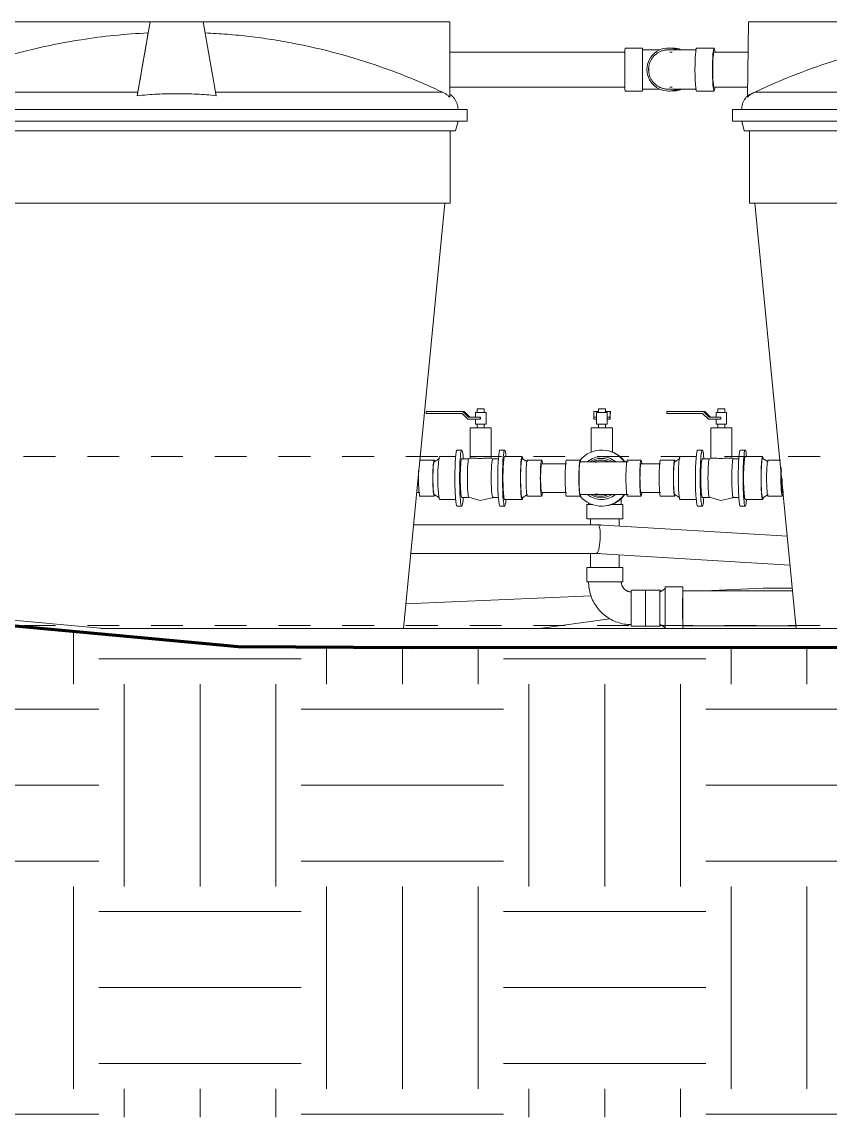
# Model space of a CAD drawing. Header units: metres. Extents: x 3 to 183, y -124 to 10.
# Drawn here: x 120.263 to 122.8, y -2.073 to 1.364 of the extents above; entities that cross this region are included whole.
import ezdxf

# ---------------------------------------------------------------- set-up
doc = ezdxf.new("R2010")
doc.units = ezdxf.units.M
doc.linetypes.add('Centre', pattern=[0.03175, 0.00635, -0.00475, 0.0159, -0.00475])
for name, color, linetype, lineweight in [('A-FLOR', 7, 'Continuous', 9), ('A-FLOR-LEVL', 7, 'Continuous', 9), ('C-TOPO', 7, 'Continuous', 9), ('P-PIPE', 7, 'Continuous', 9), ('P-SANR-FIXT', 7, 'Continuous', 9)]:
    doc.layers.add(name, color=color, linetype=linetype, lineweight=lineweight)

# ---------------------------------------------------------------- blocks, each defined once
blk = doc.blocks.new('YADRAN_LASQUEMAS_ARQ_MO_000_SITIO_rvt-3-Elevación 02')
at = {"layer": 'C-TOPO', "true_color": 0xaaaaaa}
h = blk.add_hatch(dxfattribs=at)
h.set_pattern_fill('FP_59', color=253, style=0, pattern_type=2)
h.set_pattern_definition([(0, (103.359, 0), (0.635, 0.635), [0.635, -0.635]), (0, (103.359, 0.2381), (0.635, 0.635), [0.635, -0.635]), (0, (103.359, 0.47625), (0.635, 0.635), [0.635, -0.635]), (90, (103.439, 0.5556), (-0.635, 0.635), [0.635, -0.635]), (90, (103.677, 0.5556), (-0.635, 0.635), [0.635, -0.635]), (90, (103.915, 0.5556), (-0.635, 0.635), [0.635, -0.635])])
h.paths.add_polyline_path([(90.8433, -2.0728), (115.3252, -2.0728), (115.3252, -0.7298), (112.9595, -0.6988), (112.4584, -0.6861), (109.0921, -0.6631), (109.0875, -0.663), (107.9761, -0.6623), (106.8455, -0.6616), (103.7363, -0.663), (100.4549, -0.663), (97.3765, -0.5978), (94.4036, -0.5992), (93.8607, -0.5958), (92.5096, -0.4704), (90.8433, -0.5798), (90.8433, -0.8056)])
at = {"layer": 'C-TOPO', "color": 253, "true_color": 0xaaaaaa}
for p, q in [((94.9688, -0.4367), (94.3871, -0.4623)), ((95.5084, -0.413), (95.324, -0.4211)), ((95.5135, -0.413), (95.5084, -0.413)), ((95.5107, -0.4132), (95.5084, -0.413)), ((95.6007, -0.413), (95.5084, -0.413)), ((92.5059, -0.4525), (93.4398, -0.54)), ((92.5059, -0.4525), (93.4398, -0.54)), ((92.5096, -0.4704), (93.8607, -0.5958)), ((95.0271, -0.5091), (94.8061, -0.54)), ((95.0271, -0.5091), (94.8061, -0.54)), ((93.8607, -0.5958), (94.4036, -0.5992)), ((97.3906, -0.5978), (94.4036, -0.5992))]:
    blk.add_line(p, q, dxfattribs=at)
at = {"layer": 'C-TOPO', "color": 253, "lineweight": 70, "true_color": 0xaaaaaa}
for p, q in [((92.5096, -0.4704), (93.8607, -0.5958)), ((93.8607, -0.5958), (94.4036, -0.5992)), ((94.4036, -0.5992), (97.3906, -0.5978))]:
    blk.add_line(p, q, dxfattribs=at)
blk = doc.blocks.new('YADRAN_LASQUEMAS_ARQ_MO_006_E02_rvt-3-Elevación 02')
at = {"layer": 'A-FLOR', "color": 8, "true_color": 0x808080}
blk.add_line((95.7185, -0.54), (97.3912, -0.54), dxfattribs=at)
blk = doc.blocks.new('M_Las Quemas- Abastecimiento - M_Las Quemas- Abastecimiento-2189080-Elevación 02')
at = {"layer": 'P-SANR-FIXT', "color": 8, "lineweight": 18, "true_color": 0x808080}
for p, q in [((95.4597, 1.128), (95.4628, 1.3639)), ((95.4628, 1.3639), (96.1747, 1.3639)), ((96.1747, 1.3639), (96.1339, 1.1318)), ((96.1747, 1.3639), (96.3405, 1.3639)), ((96.3812, 1.1322), (96.3405, 1.3639)), ((96.3405, 1.3639), (96.3973, 1.3639)), ((96.3973, 1.3639), (97.1692, 1.3639)), ((96.3973, 1.3639), (96.4029, 1.3294)), ((97.1692, 1.3639), (97.1661, 1.1274)), ((97.1817, 1.3639), (97.1692, 1.3639)), ((97.183, 1.2694), (97.1817, 1.3639)), ((95.4824, 1.1432), (96.1359, 1.1432)), ((96.3807, 1.1432), (97.1433, 1.1432)), ((97.1848, 1.1324), (97.1845, 1.1594)), ((95.4125, 1.0892), (95.4125, 1.0521)), ((95.4125, 1.0892), (96.2547, 1.0892)), ((96.2547, 1.0892), (97.2341, 1.0892)), ((97.2341, 1.0521), (97.2341, 1.0892)), ((95.4125, 1.0521), (96.2547, 1.0521)), ((95.4411, 1.0521), (95.4492, 1.0221)), ((96.2547, 1.0521), (97.2341, 1.0521)), ((97.1975, 1.0221), (97.2055, 1.0521)), ((95.4492, 1.0221), (96.2574, 1.0221)), ((95.4657, 1.0221), (95.4657, 0.7953)), ((96.2574, 1.0221), (97.1975, 1.0221)), ((97.1809, 0.7953), (97.1809, 1.0221)), ((95.4657, 0.7953), (96.2587, 0.7953)), ((95.4825, 0.7953), (95.6121, -0.54)), ((96.2587, 0.7953), (97.1809, 0.7953)), ((97.0345, -0.54), (97.1641, 0.7953))]:
    blk.add_line(p, q, dxfattribs=at)
at = {"layer": 'P-SANR-FIXT', "color": 8, "lineweight": 18, "true_color": 0x808080, "flags": 128}
for points in [[(95.4411, 1.0892), (95.4412, 1.0915), (95.4413, 1.0938), (95.4416, 1.0961), (95.4419, 1.0984), (95.4423, 1.1007), (95.4428, 1.1029), (95.4435, 1.1052), (95.4441, 1.1074), (95.4449, 1.1096), (95.4458, 1.1117), (95.4467, 1.1138), (95.4478, 1.1159), (95.4489, 1.1179), (95.4501, 1.1199), (95.4514, 1.1218), (95.4527, 1.1237), (95.4541, 1.1255), (95.4556, 1.1273), (95.4572, 1.129), (95.4588, 1.1306), (95.4605, 1.1322), (95.4623, 1.1337), (95.4641, 1.1351), (95.4655, 1.1361)], [(97.1816, 1.1357), (97.1835, 1.1343), (97.1853, 1.1329), (97.187, 1.1313), (97.1887, 1.1297), (97.1903, 1.1281), (97.1918, 1.1263), (97.1932, 1.1245), (97.1946, 1.1227), (97.1959, 1.1208), (97.1972, 1.1188), (97.1983, 1.1168), (97.1994, 1.1148), (97.2004, 1.1127), (97.2013, 1.1106), (97.2021, 1.1084), (97.2029, 1.1062), (97.2035, 1.104), (97.2041, 1.1018), (97.2045, 1.0995), (97.2049, 1.0972), (97.2052, 1.0949), (97.2054, 1.0926), (97.2055, 1.0903), (97.2055, 1.0892)]]:
    blk.add_lwpolyline(points, dxfattribs=at)
at = {"layer": 'P-SANR-FIXT', "color": 8, "lineweight": 18, "true_color": 0x808080}
for points, knots in [([(96.168, 1.3258), (96.1518, 1.3245), (96.1007, 1.32), (95.9575, 1.3015), (95.7866, 1.2619), (95.6103, 1.2003), (95.5246, 1.1633), (95.4824, 1.1432)], [-0.9263724, -0.9263724, -0.9263724, -0.9263724, -0.8636364, -0.7272727, -0.3636364, -0.1818182, 0, 0, 0, 0]), ([(96.4029, 1.3294), (96.4013, 1.328), (96.3981, 1.3243), (96.3897, 1.3072), (96.3832, 1.2701), (96.3802, 1.2049), (96.3803, 1.165), (96.3807, 1.1432)], [-1, -1, -1, -1, -0.9, -0.8, -0.4, -0.2, 0, 0, 0, 0]), ([(97.1433, 1.1432), (97.0806, 1.1734), (96.9732, 1.2181), (96.8176, 1.2665), (96.704, 1.2928), (96.6121, 1.3089), (96.5427, 1.3184), (96.4729, 1.3254), (96.4263, 1.3283), (96.4029, 1.3294)], [-1, -1, -1, -1, -0.727273, -0.545455, -0.363636, -0.272727, -0.181818, -0.090909, 0, 0, 0, 0]), ([(97.1848, 1.1324), (97.1836, 1.134), (97.1811, 1.1366), (97.1779, 1.1375), (97.1754, 1.1374), (97.1736, 1.1368), (97.1717, 1.1357), (97.1698, 1.134), (97.1679, 1.1312), (97.1667, 1.1288), (97.1661, 1.1274)], [-1, -1, -1, -1, -0.8, -0.6, -0.5, -0.4, -0.3, -0.2, -0.1, 0, 0, 0, 0])]:
    blk.add_open_spline(points, degree=3, knots=knots, dxfattribs=at)
for points in [[(95.4824, 1.1432), (95.478, 1.1416), (95.4698, 1.1374), (95.4629, 1.1314), (95.4597, 1.128)], [(96.2589, 1.1386), (96.238, 1.1387), (96.1963, 1.1378), (96.1547, 1.1342), (96.1339, 1.1318)], [(96.3812, 1.1322), (96.3609, 1.1345), (96.3202, 1.1378), (96.2794, 1.1387), (96.2589, 1.1386)], [(96.3807, 1.1432), (96.3806, 1.1419), (96.3807, 1.1388), (96.381, 1.1346), (96.3812, 1.1322)], [(97.1661, 1.1274), (97.164, 1.1298), (97.1596, 1.1341), (97.1519, 1.1395), (97.1463, 1.1421), (97.1433, 1.1432)]]:
    blk.add_open_spline(points, degree=3, dxfattribs=at)
blk = doc.blocks.new('M_Las Quemas- Abastecimiento - M_Las Quemas- Abastecimiento-V362-Elevación 02')
at = {"layer": 'P-SANR-FIXT', "color": 8, "lineweight": 18, "true_color": 0x808080}
for p, q in [((92.8132, 1.3639), (92.8131, 1.3639)), ((92.8131, 1.3639), (92.8131, 1.2694)), ((92.8133, 1.128), (92.8132, 1.3639)), ((92.8132, 1.3639), (93.5842, 1.3639)), ((93.5848, 1.3639), (93.5439, 1.1318)), ((93.5781, 1.3292), (93.5842, 1.3639)), ((93.5842, 1.3639), (93.5848, 1.3639)), ((93.5848, 1.3639), (93.751, 1.3639)), ((93.751, 1.3639), (94.5245, 1.3639)), ((93.7918, 1.1322), (93.751, 1.3639)), ((94.5245, 1.3639), (94.5245, 1.1274)), ((92.8358, 1.1432), (93.5459, 1.1432)), ((93.7899, 1.1432), (94.5015, 1.1432)), ((92.7577, 1.0892), (92.7577, 1.0521)), ((92.7577, 1.0892), (93.6693, 1.0892)), ((93.6693, 1.0892), (94.5793, 1.0892)), ((94.5793, 1.0521), (94.5793, 1.0892)), ((92.7577, 1.0521), (93.6693, 1.0521)), ((92.7863, 1.0521), (92.7944, 1.0221)), ((93.6693, 1.0521), (94.5793, 1.0521)), ((94.5427, 1.0221), (94.5507, 1.0521)), ((92.7944, 1.0221), (93.6692, 1.0221)), ((92.811, 1.0221), (92.811, 0.7953)), ((93.6692, 1.0221), (94.5427, 1.0221)), ((94.5261, 0.7953), (94.5261, 1.0221)), ((92.811, 0.7953), (93.6692, 0.7953)), ((92.8277, 0.7953), (92.9529, -0.4944)), ((93.6692, 0.7953), (94.5261, 0.7953)), ((94.3798, -0.54), (94.5093, 0.7953))]:
    blk.add_line(p, q, dxfattribs=at)
at = {"layer": 'P-SANR-FIXT', "color": 8, "lineweight": 18, "true_color": 0x808080, "flags": 128}
for points in [[(92.7863, 1.0892), (92.7864, 1.0915), (92.7865, 1.0938), (92.7868, 1.0961), (92.7871, 1.0984), (92.7875, 1.1007), (92.7881, 1.1029), (92.7887, 1.1052), (92.7894, 1.1074), (92.7901, 1.1096), (92.791, 1.1117), (92.792, 1.1138), (92.793, 1.1159), (92.7941, 1.1179), (92.7953, 1.1199), (92.7966, 1.1218), (92.7979, 1.1237), (92.7994, 1.1255), (92.8009, 1.1273), (92.8024, 1.129), (92.8041, 1.1306), (92.8058, 1.1322), (92.8075, 1.1337), (92.8093, 1.1351), (92.8112, 1.1364), (92.8131, 1.1377), (92.8131, 1.1377)], [(94.5244, 1.1374), (94.5263, 1.1361), (94.5282, 1.1347), (94.53, 1.1333), (94.5317, 1.1318), (94.5334, 1.1302), (94.535, 1.1285), (94.5366, 1.1268), (94.538, 1.1251), (94.5395, 1.1232), (94.5408, 1.1213), (94.542, 1.1194), (94.5432, 1.1174), (94.5443, 1.1154), (94.5453, 1.1133), (94.5463, 1.1112), (94.5471, 1.109), (94.5479, 1.1068), (94.5485, 1.1046), (94.5491, 1.1024), (94.5496, 1.1001), (94.55, 1.0979), (94.5503, 1.0956), (94.5506, 1.0933), (94.5507, 1.091), (94.5507, 1.0892)]]:
    blk.add_lwpolyline(points, dxfattribs=at)
at = {"layer": 'P-SANR-FIXT', "color": 8, "lineweight": 18, "true_color": 0x808080}
for points, knots in [([(93.5781, 1.3292), (93.5426, 1.3276), (93.4723, 1.3224), (93.3101, 1.3015), (93.1393, 1.2619), (92.9633, 1.2003), (92.8778, 1.1633), (92.8358, 1.1432)], [-1, -1, -1, -1, -0.863636, -0.727273, -0.363636, -0.181818, 0, 0, 0, 0]), ([(93.5459, 1.1432), (93.5497, 1.165), (93.5566, 1.2049), (93.5651, 1.2538), (93.5705, 1.285), (93.5738, 1.3042), (93.5758, 1.3156), (93.5772, 1.3242), (93.5778, 1.3279), (93.5781, 1.3292)], [-1, -1, -1, -1, -0.8, -0.6, -0.4, -0.3, -0.2, -0.1, 0, 0, 0, 0]), ([(94.5015, 1.1432), (94.4381, 1.1734), (94.3299, 1.2181), (94.1732, 1.2665), (94.0589, 1.2928), (93.9665, 1.3089), (93.8968, 1.3184), (93.8269, 1.3253), (93.7803, 1.3283), (93.7571, 1.3293)], [-1, -1, -1, -1, -0.7272727, -0.5454545, -0.3636364, -0.2727273, -0.1818182, -0.0909091, -0.0008041, -0.0008041, -0.0008041, -0.0008041]), ([(92.8133, 1.128), (92.8132, 1.13), (92.8132, 1.1324), (92.8132, 1.1348), (92.8132, 1.136), (92.8132, 1.1368), (92.8132, 1.1377), (92.8131, 1.1378), (92.8131, 1.1377)], [-1, -1, -1, -1, -0.85, -0.775, -0.7, -0.625, -0.55, -0.4, -0.4, -0.4, -0.4])]:
    blk.add_open_spline(points, degree=3, knots=knots, dxfattribs=at)
for points in [[(92.8358, 1.1432), (92.8314, 1.1416), (92.8233, 1.1374), (92.8164, 1.1314), (92.8133, 1.128)], [(93.5439, 1.1318), (93.5443, 1.1343), (93.5451, 1.1387), (93.5456, 1.1419), (93.5459, 1.1432)], [(93.6692, 1.1386), (93.6483, 1.1387), (93.6064, 1.1378), (93.5647, 1.1342), (93.5439, 1.1318)], [(93.7918, 1.1322), (93.7715, 1.1345), (93.7307, 1.1378), (93.6897, 1.1387), (93.6692, 1.1386)], [(94.5245, 1.1274), (94.5224, 1.1298), (94.518, 1.1341), (94.5101, 1.1395), (94.5044, 1.1421), (94.5015, 1.1432)]]:
    blk.add_open_spline(points, degree=3, dxfattribs=at)
blk = doc.blocks.new('Plastico - Codo - PL - Codo-V363-Elevación 02')
at = {"layer": 'P-PIPE'}
for p, q in [((94.9551, -0.3481), (94.9551, -0.3931)), ((95.0683, -0.3481), (94.9551, -0.3481)), ((95.0683, -0.3931), (95.0683, -0.3481)), ((94.9551, -0.3931), (95.0683, -0.3931)), ((95.1397, -0.4195), (95.0947, -0.4195)), ((95.0947, -0.5327), (95.1397, -0.5327))]:
    blk.add_line(p, q, dxfattribs=at)
at = {"layer": 'P-PIPE', "flags": 128}
for points in [[(94.9604, -0.3931), (94.9605, -0.3985), (94.9608, -0.4038), (94.9613, -0.4092), (94.9621, -0.4145), (94.9631, -0.4198), (94.9642, -0.425), (94.9656, -0.4302), (94.9672, -0.4354), (94.969, -0.4404), (94.971, -0.4454), (94.9732, -0.4503), (94.9756, -0.4552), (94.9781, -0.4599), (94.9809, -0.4645), (94.9838, -0.469), (94.987, -0.4733), (94.9903, -0.4776), (94.9937, -0.4817), (94.9973, -0.4857), (95.0011, -0.4895), (95.0051, -0.4932), (95.0091, -0.4967), (95.0133, -0.5), (95.0177, -0.5032), (95.0221, -0.5062), (95.0267, -0.509), (95.0314, -0.5116), (95.0362, -0.514), (95.0411, -0.5163), (95.0461, -0.5183), (95.0511, -0.5202), (95.0562, -0.5218), (95.0614, -0.5233), (95.0666, -0.5245), (95.0719, -0.5255), (95.0772, -0.5263), (95.0826, -0.5269), (95.0879, -0.5273), (95.0933, -0.5275), (95.0947, -0.5275)], [(95.0947, -0.4248), (95.0935, -0.4247), (95.0922, -0.4247), (95.0909, -0.4245), (95.0897, -0.4244), (95.0884, -0.4241), (95.0872, -0.4239), (95.086, -0.4235), (95.0848, -0.4232), (95.0836, -0.4227), (95.0824, -0.4223), (95.0813, -0.4218), (95.0801, -0.4212), (95.079, -0.4206), (95.0779, -0.4199), (95.0769, -0.4192), (95.0758, -0.4185), (95.0748, -0.4177), (95.0739, -0.4169), (95.0729, -0.4161), (95.072, -0.4152), (95.0712, -0.4142), (95.0703, -0.4133), (95.0696, -0.4123), (95.0688, -0.4113), (95.0681, -0.4102), (95.0674, -0.4091), (95.0668, -0.408), (95.0662, -0.4069), (95.0657, -0.4058), (95.0652, -0.4046), (95.0648, -0.4034), (95.0644, -0.4022), (95.0641, -0.401), (95.0638, -0.3997), (95.0635, -0.3985), (95.0633, -0.3972), (95.0632, -0.396), (95.0631, -0.3947), (95.0631, -0.3934), (95.0631, -0.3931)]]:
    blk.add_lwpolyline(points, dxfattribs=at)
at = {"layer": 'P-PIPE'}
for centre in [(95.0947, -0.4761), (95.1397, -0.4761)]:
    blk.add_ellipse(centre, major_axis=(0, 0.0566), ratio=0.010994, start_param=0, end_param=3.141593, dxfattribs=at)
blk = doc.blocks.new('Plastico - Reducción - PL - Reducción-2189985-Elevación 02')
at = {"layer": 'P-PIPE'}
for p, q in [((95.2564, -0.4087), (95.2014, -0.4087)), ((95.1847, -0.4195), (95.1397, -0.4195)), ((95.2014, -0.4144), (95.1847, -0.4248)), ((95.1397, -0.5327), (95.1847, -0.5327)), ((95.1847, -0.5275), (95.2014, -0.5379))]:
    blk.add_line(p, q, dxfattribs=at)
for centre, major_axis, start_param, end_param in [((95.2014, -0.4761), (0, 0.0674), 0, 1.570796), ((95.2564, -0.4761), (0, 0.0674), 0, 1.570796), ((95.2564, -0.4761), (0, 0.0674), 5.677205, 6.181565), ((95.1397, -0.4761), (0, 0.0566), 0, 3.141593), ((95.1847, -0.4761), (0, 0.0566), 0, 3.141593), ((95.1847, -0.4761), (0, 0.0513), 0, 1.570796), ((95.1847, -0.4761), (0, 0.0566), 5.874673, 6.283185), ((95.1847, -0.4761), (0, 0.0514), 1.570796, 3.141593), ((95.2014, -0.4761), (0, 0.0674), 1.570796, 2.832174), ((95.2564, -0.4761), (0, 0.0674), 1.570796, 2.832174), ((95.1847, -0.4761), (0, 0.0566), 3.141593, 3.551458), ((95.2564, -0.4761), (0, 0.0674), 3.451011, 3.747563)]:
    blk.add_ellipse(centre, major_axis=major_axis, ratio=0.010994, start_param=start_param, end_param=end_param, dxfattribs=at)
blk = doc.blocks.new('Plastico - Codo - PL - Codo-V364-Elevación 02')
at = {"layer": 'P-PIPE'}
for p, q in [((94.9551, -0.1506), (94.9551, -0.1956)), ((94.9735, -0.1506), (94.9551, -0.1506)), ((95.0683, -0.1506), (95.0305, -0.1506)), ((95.0683, -0.1956), (95.0683, -0.1506)), ((94.9551, -0.1956), (95.0111, -0.1956)), ((95.0111, -0.1956), (95.0683, -0.1956))]:
    blk.add_line(p, q, dxfattribs=at)
at = {"layer": 'P-PIPE', "flags": 128}
for points in [[(95.0631, -0.1313), (95.0631, -0.1331), (95.0631, -0.1364), (95.0631, -0.1397), (95.0631, -0.143), (95.0631, -0.1463), (95.0631, -0.1497), (95.0631, -0.1506)], [(94.9604, -0.1456), (94.9604, -0.1489), (94.9604, -0.1506)]]:
    blk.add_lwpolyline(points, dxfattribs=at)
blk = doc.blocks.new('Plastico - Tee - PL - Tee-2189981-Elevación 02')
at = {"layer": 'P-PIPE'}
for p, q in [((94.9343, -0.011), (94.8911, -0.011)), ((95.0821, -0.0162), (94.9343, -0.0162)), ((94.9977, -0.011), (94.9973, -0.011)), ((95.1252, -0.011), (95.0821, -0.011)), ((94.8911, -0.1242), (94.9343, -0.1242)), ((94.9343, -0.1189), (95.0821, -0.1189)), ((94.9973, -0.1242), (94.9977, -0.1242)), ((95.0821, -0.1242), (95.1252, -0.1242))]:
    blk.add_line(p, q, dxfattribs=at)
at = {"layer": 'P-PIPE', "flags": 128}
for points in [[(94.9825, -0.0184), (94.9845, -0.0178), (94.9865, -0.0174), (94.9885, -0.017), (94.9906, -0.0167), (94.9926, -0.0164), (94.9946, -0.0163), (94.9967, -0.0162)], [(95.0846, -0.0162), (95.0809, -0.0162), (95.0771, -0.0162), (95.0734, -0.0162), (95.0697, -0.0162), (95.0661, -0.0162), (95.0624, -0.0162), (95.0589, -0.0162), (95.0554, -0.0162), (95.0519, -0.0162), (95.0485, -0.0162), (95.0452, -0.0162), (95.0419, -0.0162), (95.0388, -0.0162), (95.0357, -0.0162), (95.0327, -0.0162), (95.0298, -0.0162), (95.027, -0.0162), (95.0243, -0.0162), (95.0217, -0.0162), (95.0192, -0.0162), (95.0168, -0.0162), (95.0146, -0.0162), (95.0125, -0.0162), (95.0105, -0.0162), (95.0086, -0.0162), (95.0069, -0.0162), (95.0053, -0.0162), (95.0038, -0.0162), (95.0025, -0.0162), (95.0013, -0.0162), (95.0003, -0.0162), (94.9994, -0.0162), (94.9987, -0.0162), (94.9981, -0.0162), (94.9977, -0.0162), (94.9974, -0.0162), (94.9973, -0.0162)], [(94.9952, -0.1189), (94.9932, -0.1188), (94.9911, -0.1186), (94.9891, -0.1183), (94.9871, -0.1179), (94.985, -0.1174), (94.9831, -0.1169)], [(94.9973, -0.1189), (94.9976, -0.1189), (94.9979, -0.1189), (94.9985, -0.1189), (94.9991, -0.1189), (95, -0.1189), (95.0009, -0.1189), (95.0021, -0.1189), (95.0033, -0.1189), (95.0047, -0.1189), (95.0063, -0.1189), (95.0079, -0.1189), (95.0097, -0.1189), (95.0117, -0.1189), (95.0138, -0.1189), (95.016, -0.1189), (95.0183, -0.1189), (95.0207, -0.1189), (95.0233, -0.1189), (95.0259, -0.1189), (95.0287, -0.1189), (95.0315, -0.1189), (95.0345, -0.1189), (95.0376, -0.1189), (95.0407, -0.1189), (95.0439, -0.1189), (95.0472, -0.1189), (95.0506, -0.1189), (95.054, -0.1189), (95.0575, -0.1189), (95.0611, -0.1189), (95.0647, -0.1189), (95.0683, -0.1189), (95.072, -0.1189), (95.0757, -0.1189), (95.0794, -0.1189), (95.0832, -0.1189), (95.0846, -0.1189)]]:
    blk.add_lwpolyline(points, dxfattribs=at)
at = {"layer": 'P-PIPE'}
for centre, major_axis, ratio, start_param, end_param in [((94.8911, -0.0676), (0, 0.0566), 0.075377, 0, 1.570796), ((94.9343, -0.0676), (0, 0.0566), 0.075377, 5.867604, 7.853982), ((94.9343, -0.0676), (0, 0.0514), 0.075377, 0, 1.286472), ((94.9973, -0.0676), (0, 0.0566), 0.99994, 5.867604, 6.698767), ((94.9977, -0.0676), (0, 0.0566), 0.99994, 5.867604, 6.283185), ((95.0821, -0.0676), (0, 0.0566), 0.075377, 0, 1.570796), ((95.1252, -0.0676), (0, 0.0566), 0.075377, 5.640782, 7.853982), ((94.8911, -0.0676), (0, 0.0566), 0.075377, 1.570796, 3.141593), ((94.9343, -0.0676), (0, 0.0566), 0.075377, 1.570796, 3.557174), ((94.9343, -0.0676), (0, 0.0513), 0.075377, 1.308997, 1.570796), ((94.9343, -0.0676), (0, 0.0514), 0.075377, 1.570796, 3.141593), ((95.0821, -0.0676), (0, 0.0566), 0.075377, 1.570796, 3.141593), ((95.1252, -0.0676), (0, 0.0566), 0.075377, 1.570796, 3.78211), ((94.9973, -0.0676), (0, 0.0566), 0.99994, 2.726011, 3.557174), ((94.9977, -0.0676), (0, 0.0566), 0.99994, 3.141593, 3.557174)]:
    blk.add_ellipse(centre, major_axis=major_axis, ratio=ratio, start_param=start_param, end_param=end_param, dxfattribs=at)
blk = doc.blocks.new('M_Ball Valve - 50-150 mm - 110 mm-V365-Elevación 02')
at = {"layer": 'P-PIPE'}
for p, q in [((94.977, 0.1232), (94.9772, 0.1413)), ((94.9915, 0.1413), (94.9772, 0.1413)), ((94.9856, 0.1381), (94.9856, 0.1018)), ((95.002, 0.1381), (94.9856, 0.1381)), ((94.9911, 0.1502), (94.9911, 0.1381)), ((94.9916, 0.1502), (94.9911, 0.1502)), ((95.002, 0.1502), (94.9911, 0.1502)), ((95.0131, 0.1502), (95.002, 0.1502)), ((95.0186, 0.1381), (95.002, 0.1381)), ((95.0282, 0.1413), (95.0127, 0.1413)), ((95.0131, 0.1502), (95.0128, 0.1502)), ((95.0131, 0.1381), (95.0131, 0.1502)), ((95.0186, 0.1232), (95.0186, 0.1381)), ((95.0282, 0.1413), (95.028, 0.1232)), ((95.0295, 0.1413), (95.0282, 0.1413)), ((95.0295, 0.135), (95.0295, 0.1413)), ((94.9766, 0.1232), (94.9766, 0.1168)), ((94.9856, 0.1232), (94.9766, 0.1232)), ((94.9766, 0.1168), (94.9856, 0.1168)), ((94.9856, 0.1232), (94.9856, 0.1168)), ((95.0186, 0.1168), (95.0186, 0.1232)), ((95.0276, 0.1232), (95.0186, 0.1232)), ((95.0186, 0.1018), (95.0186, 0.1168)), ((95.0186, 0.1168), (95.0276, 0.1168)), ((95.0276, 0.1168), (95.0276, 0.1232)), ((95.028, 0.1232), (95.0276, 0.1232)), ((95.0281, 0.1168), (95.0276, 0.1168)), ((95.0281, 0.1168), (95.0283, 0.135)), ((95.0283, 0.135), (95.0295, 0.135)), ((94.9691, 0.0897), (94.9691, 0.0135)), ((95.0018, 0.0897), (94.9691, 0.0897)), ((94.9856, 0.1018), (95.002, 0.1018)), ((94.9911, 0.1018), (94.9911, 0.0897)), ((95.0351, 0.0897), (95.0018, 0.0897)), ((95.002, 0.1018), (95.0186, 0.1018)), ((95.0131, 0.0897), (95.0131, 0.1018)), ((95.0351, 0.0129), (95.0351, 0.0897)), ((95.0015, 0.0204), (95.0013, 0.0204)), ((95.0013, -0.1556), (95.0015, -0.1556)), ((95.0028, -0.1556), (95.003, -0.1556))]:
    blk.add_line(p, q, dxfattribs=at)
for centre, start_param, end_param in [((95.0013, -0.0676), 5.3406, 7.15891), ((95.0015, -0.0676), 5.340613, 6.021386), ((95.003, -0.0676), 5.340725, 5.91098), ((95.0028, -0.0676), 5.340713, 5.908951), ((95.0013, -0.0676), 2.265868, 4.084178), ((95.0028, -0.0676), 3.141593, 4.084065), ((95.0015, -0.0676), 3.403392, 4.084165), ((95.003, -0.0676), 3.403392, 4.084053)]:
    blk.add_ellipse(centre, major_axis=(0, 0.088), ratio=0.99994, start_param=start_param, end_param=end_param, dxfattribs=at)
blk = doc.blocks.new('Plastico - Reducción - PL - Reducción-2190060-Elevación 02')
at = {"layer": 'P-PIPE'}
for p, q in [((95.0005, -0.011), (95, -0.011)), ((95.0013, -0.0002), (95.0007, -0.0002)), ((95, -0.1242), (95.0005, -0.1242)), ((95.0007, -0.135), (95.0013, -0.135))]:
    blk.add_line(p, q, dxfattribs=at)
for centre, major_axis, start_param, end_param in [((95.0007, -0.0676), (0, 0.0674), 0, 0.695183), ((95.0007, -0.0676), (0, 0.0618), 5.70284, 6.86353), ((95, -0.0676), (0, 0.0566), 5.867604, 6.308002), ((95.0005, -0.0676), (0, 0.0566), 5.867604, 6.283185), ((95.0007, -0.0676), (0, 0.0674), 5.588002, 6.283185), ((95.0013, -0.0676), (0, 0.0674), 5.588002, 6.283185), ((95.0007, -0.0676), (0, 0.0674), 2.446409, 3.141593), ((95.0007, -0.0676), (0, 0.0617), 2.561247, 3.721938), ((95, -0.0676), (0, 0.0566), 3.116775, 3.557174), ((95.0005, -0.0676), (0, 0.0566), 3.141593, 3.557174), ((95.0007, -0.0676), (0, 0.0674), 3.141593, 3.836776), ((95.0013, -0.0676), (0, 0.0674), 3.141593, 3.836776)]:
    blk.add_ellipse(centre, major_axis=major_axis, ratio=0.99994, start_param=start_param, end_param=end_param, dxfattribs=at)
blk = doc.blocks.new('M_Ball Valve - 50-150 mm - 110 mm-V366-Elevación 02')
at = {"layer": 'P-PIPE'}
for p, q in [((95.3211, 0.1413), (95.2058, 0.1413)), ((95.2058, 0.1413), (95.2058, 0.135)), ((95.3392, 0.1232), (95.3211, 0.1413)), ((95.325, 0.1413), (95.3211, 0.1413)), ((95.325, 0.1413), (95.3431, 0.1232)), ((95.3607, 0.1381), (95.3607, 0.1232)), ((95.3937, 0.1381), (95.3607, 0.1381)), ((95.3662, 0.1502), (95.3662, 0.1381)), ((95.3882, 0.1502), (95.3662, 0.1502)), ((95.3882, 0.1381), (95.3882, 0.1502)), ((95.3937, 0.1018), (95.3937, 0.1381)), ((95.2058, 0.135), (95.3185, 0.135)), ((95.3185, 0.135), (95.3366, 0.1168)), ((95.3366, 0.1168), (95.3753, 0.1168)), ((95.3753, 0.1232), (95.3392, 0.1232)), ((95.3607, 0.1168), (95.3607, 0.1018)), ((95.3753, 0.1232), (95.3753, 0.1168)), ((95.376, 0.1232), (95.3753, 0.1232)), ((95.3753, 0.1168), (95.376, 0.1168)), ((95.376, 0.1232), (95.376, 0.1168)), ((95.3442, 0.0897), (95.3442, -0.0048)), ((95.4101, 0.0897), (95.3442, 0.0897)), ((95.3607, 0.1018), (95.3937, 0.1018)), ((95.3662, 0.1018), (95.3662, 0.0897)), ((95.3882, 0.0897), (95.3882, 0.1018)), ((95.4102, 0.0897), (95.4101, 0.0897)), ((95.4102, -0.0048), (95.4102, 0.0897)), ((95.3174, 0.0204), (95.3024, 0.0204)), ((95.452, 0.0204), (95.437, 0.0204)), ((95.3398, -0.0071), (95.3174, -0.0071)), ((95.3442, -0.0048), (95.3396, -0.0071)), ((95.4102, -0.0048), (95.4148, -0.0071)), ((95.4323, -0.0071), (95.4146, -0.0071)), ((95.3174, -0.1281), (95.3398, -0.1281)), ((95.4146, -0.1281), (95.4323, -0.1281)), ((95.3024, -0.1556), (95.3174, -0.1556)), ((95.437, -0.1556), (95.452, -0.1556))]:
    blk.add_line(p, q, dxfattribs=at)
at = {"layer": 'P-PIPE', "flags": 128}
blk.add_lwpolyline([(95.3396, -0.128), (95.3757, -0.1377), (95.4127, -0.1291), (95.4148, -0.128)], dxfattribs=at)
at = {"layer": 'P-PIPE'}
for centre, major_axis, start_param, end_param in [((95.3024, -0.0676), (0, 0.088), 0, 1.570796), ((95.3174, -0.0676), (0, 0.088), 5.46811, 7.853982), ((95.437, -0.0676), (0, 0.088), 0, 1.570796), ((95.452, -0.0676), (0, 0.088), 5.594657, 7.853982), ((95.3174, -0.0676), (0, 0.0605), 0, 1.570796), ((95.3398, -0.0676), (0, 0.0605), 0, 1.570796), ((95.4146, -0.0676), (0, 0.0605), 6.058786, 7.853982), ((95.3024, -0.0676), (0, 0.088), 1.570796, 3.141593), ((95.3174, -0.0676), (0, 0.088), 1.570796, 3.956668), ((95.3174, -0.0676), (0, 0.0605), 1.570796, 3.141593), ((95.3398, -0.0676), (0, 0.0605), 1.570796, 3.141593), ((95.4146, -0.0676), (0, 0.0605), 1.570796, 3.365992), ((95.437, -0.0676), (0, 0.088), 1.570796, 3.141593), ((95.452, -0.0676), (0, 0.088), 1.570796, 3.830121)]:
    blk.add_ellipse(centre, major_axis=major_axis, ratio=0.075377, start_param=start_param, end_param=end_param, dxfattribs=at)
blk.add_open_spline([(95.4101, -0.0048), (95.4098, -0.0048), (95.4079, -0.0049), (95.4013, -0.0052), (95.3918, -0.0055), (95.3805, -0.0057), (95.3689, -0.0057), (95.3582, -0.0055), (95.3499, -0.0052), (95.3452, -0.0049), (95.3442, -0.0048), (95.3442, -0.0048)], degree=3, knots=[-1, -1, -1, -1, -0.8888889, -0.7777778, -0.6666667, -0.5555556, -0.4444444, -0.3333333, -0.2222222, -0.1111111, -0.0240328, -0.0240328, -0.0240328, -0.0240328], dxfattribs=at)
blk.add_open_spline([(95.3442, -0.0048), (95.3442, -0.0048), (95.3443, -0.0048), (95.3443, -0.0048)], degree=3, dxfattribs=at)
blk = doc.blocks.new('Plastico - Reducción - PL - Reducción-V367-Elevación 02')
at = {"layer": 'P-PIPE'}
for p, q in [((95.2309, -0.011), (95.1861, -0.011)), ((95.2474, -0.0059), (95.2308, -0.0163)), ((95.2983, -0.0002), (95.2476, -0.0002)), ((95.1861, -0.1242), (95.2309, -0.1242)), ((95.2308, -0.1189), (95.2474, -0.1293)), ((95.2476, -0.135), (95.2983, -0.135))]:
    blk.add_line(p, q, dxfattribs=at)
for centre, major_axis, start_param, end_param in [((95.1861, -0.0676), (0, 0.0566), 0, 1.570796), ((95.2309, -0.0676), (0, 0.0566), 5.906306, 7.853982), ((95.2309, -0.0676), (0, 0.0514), 0, 1.570796), ((95.2476, -0.0676), (0, 0.0674), 0, 3.141593), ((95.1861, -0.0676), (0, 0.0566), 1.570796, 3.141593), ((95.2309, -0.0676), (0, 0.0566), 1.570796, 3.51281), ((95.2309, -0.0676), (0, 0.0513), 1.570796, 3.141593)]:
    blk.add_ellipse(centre, major_axis=major_axis, ratio=0.075377, start_param=start_param, end_param=end_param, dxfattribs=at)
blk = doc.blocks.new('Plastico - Reducción - PL - Reducción-V368-Elevación 02')
at = {"layer": 'P-PIPE'}
for p, q in [((95.5068, -0.0002), (95.452, -0.0002)), ((95.5237, -0.0163), (95.5071, -0.0059)), ((95.5624, -0.011), (95.5235, -0.011)), ((95.452, -0.135), (95.5068, -0.135)), ((95.5071, -0.1293), (95.5237, -0.1189)), ((95.5235, -0.1242), (95.5684, -0.1242))]:
    blk.add_line(p, q, dxfattribs=at)
for centre, major_axis, start_param, end_param in [((95.452, -0.0676), (0, 0.0674), 0, 3.141593), ((95.5068, -0.0676), (0, 0.0674), 0, 3.141593), ((95.5068, -0.0676), (0, 0.0618), 0.523599, 1.570796), ((95.5068, -0.0676), (0, 0.0618), 0, 0.503282), ((95.5068, -0.0676), (0, 0.0674), 5.83826, 6.283185), ((95.5235, -0.0676), (0, 0.0566), 0, 1.570796), ((95.5684, -0.0676), (0, 0.0566), 0.936928, 1.570796), ((95.5068, -0.0676), (0, 0.0617), 1.570796, 3.141593), ((95.5235, -0.0676), (0, 0.0566), 1.570796, 3.141593), ((95.5684, -0.0676), (0, 0.0566), 1.570796, 3.816898), ((95.5068, -0.0676), (0, 0.0674), 3.141593, 3.586518)]:
    blk.add_ellipse(centre, major_axis=major_axis, ratio=0.075377, start_param=start_param, end_param=end_param, dxfattribs=at)
blk = doc.blocks.new('M_Ball Valve - 50-150 mm - 110 mm-V369-Elevación 02')
at = {"layer": 'P-PIPE'}
for p, q in [((94.566, 0.1413), (94.4507, 0.1413)), ((94.4507, 0.1413), (94.4507, 0.135)), ((94.5841, 0.1232), (94.566, 0.1413)), ((94.5699, 0.1413), (94.566, 0.1413)), ((94.5699, 0.1413), (94.588, 0.1232)), ((94.6056, 0.1381), (94.6056, 0.1232)), ((94.6386, 0.1381), (94.6056, 0.1381)), ((94.6111, 0.1502), (94.6111, 0.1381)), ((94.6331, 0.1502), (94.6111, 0.1502)), ((94.6331, 0.1381), (94.6331, 0.1502)), ((94.6386, 0.1018), (94.6386, 0.1381)), ((94.4507, 0.135), (94.5634, 0.135)), ((94.5634, 0.135), (94.5815, 0.1168)), ((94.5815, 0.1168), (94.6202, 0.1168)), ((94.6202, 0.1232), (94.5841, 0.1232)), ((94.6056, 0.1168), (94.6056, 0.1018)), ((94.6202, 0.1232), (94.6202, 0.1168)), ((94.6209, 0.1232), (94.6202, 0.1232)), ((94.6202, 0.1168), (94.6209, 0.1168)), ((94.6209, 0.1232), (94.6206, 0.1232)), ((94.6206, 0.1168), (94.6209, 0.1168)), ((94.6209, 0.1232), (94.6209, 0.1168)), ((94.5891, 0.0897), (94.5891, -0.0048)), ((94.655, 0.0897), (94.5891, 0.0897)), ((94.6056, 0.1018), (94.6386, 0.1018)), ((94.6111, 0.1018), (94.6111, 0.0897)), ((94.6331, 0.0897), (94.6331, 0.1018)), ((94.6551, 0.0897), (94.655, 0.0897)), ((94.6551, -0.0048), (94.6551, 0.0897)), ((94.5623, 0.0204), (94.5474, 0.0204)), ((94.6969, 0.0204), (94.682, 0.0204)), ((94.5847, -0.0071), (94.5623, -0.0071)), ((94.5892, -0.0048), (94.5846, -0.0071)), ((94.6551, -0.0048), (94.6597, -0.0071)), ((94.6772, -0.0071), (94.6595, -0.0071)), ((94.5623, -0.1281), (94.5847, -0.1281)), ((94.6595, -0.1281), (94.6772, -0.1281)), ((94.5474, -0.1556), (94.5623, -0.1556)), ((94.682, -0.1556), (94.6969, -0.1556))]:
    blk.add_line(p, q, dxfattribs=at)
at = {"layer": 'P-PIPE', "flags": 128}
blk.add_lwpolyline([(94.5846, -0.128), (94.6206, -0.1377), (94.6576, -0.1291), (94.6597, -0.128)], dxfattribs=at)
at = {"layer": 'P-PIPE'}
for centre, major_axis, start_param, end_param in [((94.5474, -0.0676), (0, 0.088), 0, 1.570796), ((94.5623, -0.0676), (0, 0.088), 5.46811, 7.853982), ((94.682, -0.0676), (0, 0.088), 0, 1.570796), ((94.6969, -0.0676), (0, 0.088), 5.594657, 7.853982), ((94.5623, -0.0676), (0, 0.0605), 0, 1.570796), ((94.5847, -0.0676), (0, 0.0605), 0, 1.570796), ((94.6595, -0.0676), (0, 0.0605), 6.058786, 7.853982), ((94.5474, -0.0676), (0, 0.088), 1.570796, 3.141593), ((94.5623, -0.0676), (0, 0.088), 1.570796, 3.956668), ((94.5623, -0.0676), (0, 0.0605), 1.570796, 3.141593), ((94.5847, -0.0676), (0, 0.0605), 1.570796, 3.141593), ((94.6595, -0.0676), (0, 0.0605), 1.570796, 3.365992), ((94.682, -0.0676), (0, 0.088), 1.570796, 3.141593), ((94.6969, -0.0676), (0, 0.088), 1.570796, 3.830121)]:
    blk.add_ellipse(centre, major_axis=major_axis, ratio=0.075377, start_param=start_param, end_param=end_param, dxfattribs=at)
blk.add_open_spline([(94.655, -0.0048), (94.6548, -0.0048), (94.6528, -0.0049), (94.6462, -0.0052), (94.6367, -0.0055), (94.6255, -0.0057), (94.6138, -0.0057), (94.6031, -0.0055), (94.5948, -0.0052), (94.5901, -0.0049), (94.5891, -0.0048), (94.5891, -0.0048)], degree=3, knots=[-1, -1, -1, -1, -0.8888889, -0.7777778, -0.6666667, -0.5555556, -0.4444444, -0.3333333, -0.2222222, -0.1111111, -0.0240328, -0.0240328, -0.0240328, -0.0240328], dxfattribs=at)
blk.add_open_spline([(94.5891, -0.0048), (94.5892, -0.0048), (94.5892, -0.0048), (94.5892, -0.0048)], degree=3, dxfattribs=at)
blk = doc.blocks.new('Plastico - Reducción - PL - Reducción-V370-Elevación 02')
at = {"layer": 'P-PIPE'}
for p, q in [((94.4759, -0.011), (94.431, -0.011)), ((94.4923, -0.0059), (94.4757, -0.0163)), ((94.5432, -0.0002), (94.4925, -0.0002)), ((94.431, -0.1242), (94.4759, -0.1242)), ((94.4757, -0.1189), (94.4923, -0.1293)), ((94.4925, -0.135), (94.5432, -0.135))]:
    blk.add_line(p, q, dxfattribs=at)
for centre, major_axis, start_param, end_param in [((94.431, -0.0676), (0, 0.0566), 0, 0.294932), ((94.4759, -0.0676), (0, 0.0566), 5.906306, 7.853982), ((94.4759, -0.0676), (0, 0.0514), 0, 1.570796), ((94.4925, -0.0676), (0, 0.0674), 0, 3.141593), ((94.431, -0.0676), (0, 0.0566), 1.047198, 1.570796), ((94.431, -0.0676), (0, 0.0566), 1.570796, 3.141593), ((94.4759, -0.0676), (0, 0.0566), 1.570796, 3.51281), ((94.4759, -0.0676), (0, 0.0513), 1.570796, 3.141593)]:
    blk.add_ellipse(centre, major_axis=major_axis, ratio=0.075377, start_param=start_param, end_param=end_param, dxfattribs=at)
blk = doc.blocks.new('Plastico - Reducción - PL - Reducción-V371-Elevación 02')
at = {"layer": 'P-PIPE'}
for p, q in [((94.7518, -0.0002), (94.6969, -0.0002)), ((94.7686, -0.0163), (94.752, -0.0059)), ((94.8133, -0.011), (94.7684, -0.011)), ((94.6969, -0.135), (94.7518, -0.135)), ((94.752, -0.1293), (94.7686, -0.1189)), ((94.7684, -0.1242), (94.8133, -0.1242))]:
    blk.add_line(p, q, dxfattribs=at)
for centre, major_axis, start_param, end_param in [((94.6969, -0.0676), (0, 0.0674), 0, 3.141593), ((94.7518, -0.0676), (0, 0.0674), 0, 3.141593), ((94.7518, -0.0676), (0, 0.0618), 0.523599, 1.570796), ((94.7518, -0.0676), (0, 0.0618), 0, 0.503282), ((94.7518, -0.0676), (0, 0.0674), 5.83826, 6.283185), ((94.7684, -0.0676), (0, 0.0566), 0, 1.570796), ((94.8133, -0.0676), (0, 0.0566), 5.641199, 7.853982), ((94.7518, -0.0676), (0, 0.0617), 1.570796, 3.141593), ((94.7684, -0.0676), (0, 0.0566), 1.570796, 3.141593), ((94.8133, -0.0676), (0, 0.0566), 1.570796, 3.78211), ((94.7518, -0.0676), (0, 0.0674), 3.141593, 3.586518)]:
    blk.add_ellipse(centre, major_axis=major_axis, ratio=0.075377, start_param=start_param, end_param=end_param, dxfattribs=at)
blk = doc.blocks.new('Plastico - Codo - PL - Codo-V372-Elevación 02')
at = {"layer": 'P-PIPE'}
for p, q in [((95.215, 1.2818), (95.2109, 1.2818)), ((95.3544, 1.2818), (95.2995, 1.2818)), ((95.2109, 1.147), (95.215, 1.147)), ((95.2995, 1.147), (95.3544, 1.147))]:
    blk.add_line(p, q, dxfattribs=at)
at = {"layer": 'P-PIPE', "flags": 128}
for points in [[(95.1488, 1.2144), (95.1489, 1.2169), (95.149, 1.2193), (95.1493, 1.2218), (95.1496, 1.2242), (95.1501, 1.2267), (95.1506, 1.2291), (95.1512, 1.2315), (95.152, 1.2338), (95.1528, 1.2362), (95.1537, 1.2385), (95.1547, 1.2407), (95.1558, 1.2429), (95.157, 1.2451), (95.1583, 1.2472), (95.1596, 1.2493), (95.1611, 1.2513), (95.1626, 1.2532), (95.1642, 1.2551), (95.1658, 1.2569), (95.1676, 1.2587), (95.1694, 1.2604), (95.1712, 1.262), (95.1732, 1.2635), (95.1752, 1.265), (95.1772, 1.2664), (95.1793, 1.2677), (95.1815, 1.2689), (95.1837, 1.27), (95.1859, 1.271), (95.1882, 1.272), (95.1905, 1.2728), (95.1929, 1.2736), (95.1953, 1.2742), (95.1977, 1.2748), (95.2001, 1.2753), (95.2025, 1.2756), (95.205, 1.2759), (95.2074, 1.2761), (95.2099, 1.2762), (95.2106, 1.2762)], [(95.2995, 1.2762), (95.2957, 1.2762), (95.2919, 1.2762), (95.2881, 1.2762), (95.2844, 1.2762), (95.2806, 1.2762), (95.2769, 1.2762), (95.2733, 1.2762), (95.2697, 1.2762), (95.2662, 1.2762), (95.2628, 1.2762), (95.2594, 1.2762), (95.2561, 1.2762), (95.2528, 1.2762), (95.2497, 1.2762), (95.2466, 1.2762), (95.2437, 1.2762), (95.2408, 1.2762), (95.2381, 1.2762), (95.2354, 1.2762), (95.2329, 1.2762), (95.2305, 1.2762), (95.2282, 1.2762), (95.2261, 1.2762), (95.224, 1.2762), (95.2221, 1.2762), (95.2204, 1.2762), (95.2188, 1.2762), (95.2173, 1.2762), (95.2159, 1.2762), (95.2148, 1.2762), (95.2137, 1.2762), (95.2128, 1.2762), (95.2121, 1.2762), (95.2115, 1.2762), (95.211, 1.2762), (95.2107, 1.2762), (95.2106, 1.2762), (95.2106, 1.2762)], [(95.2106, 1.2762), (95.2107, 1.2762), (95.2109, 1.2762)], [(95.2106, 1.1527), (95.2081, 1.1527), (95.2056, 1.1529), (95.2032, 1.1531), (95.2007, 1.1534), (95.1983, 1.1539), (95.1959, 1.1544), (95.1935, 1.1551), (95.1912, 1.1558), (95.1888, 1.1566), (95.1865, 1.1575), (95.1843, 1.1585), (95.1821, 1.1596), (95.1799, 1.1608), (95.1778, 1.1621), (95.1757, 1.1634), (95.1737, 1.1649), (95.1718, 1.1664), (95.1699, 1.168), (95.168, 1.1697), (95.1663, 1.1714), (95.1646, 1.1732), (95.163, 1.1751), (95.1615, 1.177), (95.16, 1.179), (95.1586, 1.181), (95.1573, 1.1831), (95.1561, 1.1853), (95.155, 1.1875), (95.154, 1.1897), (95.153, 1.192), (95.1522, 1.1944), (95.1514, 1.1967), (95.1508, 1.1991), (95.1502, 1.2015), (95.1497, 1.2039), (95.1494, 1.2064), (95.1491, 1.2088), (95.1489, 1.2113), (95.1488, 1.2137), (95.1488, 1.2144)], [(95.2109, 1.1527), (95.2106, 1.1527), (95.2106, 1.1527)], [(95.2106, 1.1527), (95.2107, 1.1527), (95.2109, 1.1527), (95.2113, 1.1527), (95.2118, 1.1527), (95.2125, 1.1527), (95.2133, 1.1527), (95.2143, 1.1527), (95.2155, 1.1527), (95.2168, 1.1527), (95.2182, 1.1527), (95.2197, 1.1527), (95.2215, 1.1527), (95.2233, 1.1527), (95.2253, 1.1527), (95.2274, 1.1527), (95.2296, 1.1527), (95.232, 1.1527), (95.2345, 1.1527), (95.2371, 1.1527), (95.2398, 1.1527), (95.2426, 1.1527), (95.2455, 1.1527), (95.2485, 1.1527), (95.2516, 1.1527), (95.2548, 1.1527), (95.2581, 1.1527), (95.2615, 1.1527), (95.2649, 1.1527), (95.2684, 1.1527), (95.2719, 1.1527), (95.2755, 1.1527), (95.2792, 1.1527), (95.2829, 1.1527), (95.2867, 1.1527), (95.2904, 1.1527), (95.2943, 1.1527), (95.2981, 1.1527), (95.2995, 1.1527)]]:
    blk.add_lwpolyline(points, dxfattribs=at)
at = {"layer": 'P-PIPE'}
for centre, major_axis, ratio, start_param, end_param in [((95.2109, 1.2144), (0, 0.0674), 0.997155, 5.885872, 7.853982), ((95.2109, 1.2144), (0, 0.0618), 0.997155, 6.213773, 6.409699), ((95.215, 1.2144), (0, 0.0674), 0.997155, 5.885033, 6.283185), ((95.2995, 1.2144), (0, 0.0674), 0.075377, 0, 1.570796), ((95.3544, 1.2144), (0, 0.0674), 0.075377, 5.676361, 7.853982), ((95.2109, 1.2144), (0, 0.0618), 0.997155, 0.523599, 0.602786), ((95.2109, 1.2144), (0, 0.0674), 0.997155, 1.570796, 3.537444), ((95.2109, 1.2144), (0, 0.0618), 0.997155, 1.488204, 1.570796), ((95.2109, 1.2144), (0, 0.0618), 0.997155, 1.570796, 1.653388), ((95.2995, 1.2144), (0, 0.0674), 0.075377, 1.570796, 3.141593), ((95.3544, 1.2144), (0, 0.0674), 0.075377, 1.570796, 3.747563), ((95.2109, 1.2144), (0, 0.0617), 0.997155, 2.538806, 2.617994), ((95.2109, 1.2144), (0, 0.0617), 0.997155, 3.015078, 3.194824), ((95.215, 1.2144), (0, 0.0674), 0.997155, 3.141593, 3.536757)]:
    blk.add_ellipse(centre, major_axis=major_axis, ratio=ratio, start_param=start_param, end_param=end_param, dxfattribs=at)
blk = doc.blocks.new('Plastico - Codo - PL - Codo-V373-Elevación 02')
at = {"layer": 'P-PIPE'}
for p, q in [((95.13, 1.2818), (95.075, 1.2818)), ((95.2251, 1.2818), (95.2245, 1.2818)), ((95.075, 1.147), (95.13, 1.147)), ((95.2245, 1.147), (95.2251, 1.147))]:
    blk.add_line(p, q, dxfattribs=at)
at = {"layer": 'P-PIPE', "flags": 128}
for points in [[(95.13, 1.2762), (95.1338, 1.2762), (95.1376, 1.2762), (95.1415, 1.2762), (95.1453, 1.2762), (95.1491, 1.2762), (95.1528, 1.2762), (95.1565, 1.2762), (95.1602, 1.2762), (95.1638, 1.2762), (95.1673, 1.2762), (95.1708, 1.2762), (95.1743, 1.2762), (95.1776, 1.2762), (95.1809, 1.2762), (95.1841, 1.2762), (95.1854, 1.2762)], [(95.1854, 1.1527), (95.1841, 1.1527), (95.1809, 1.1527), (95.1776, 1.1527), (95.1742, 1.1527), (95.1708, 1.1527), (95.1673, 1.1527), (95.1638, 1.1527), (95.1602, 1.1527), (95.1565, 1.1527), (95.1528, 1.1527), (95.149, 1.1527), (95.1453, 1.1527), (95.1414, 1.1527), (95.1376, 1.1527), (95.1338, 1.1527), (95.13, 1.1527)]]:
    blk.add_lwpolyline(points, dxfattribs=at)
at = {"layer": 'P-PIPE'}
for centre, major_axis, ratio, start_param, end_param in [((95.075, 1.2144), (0, 0.0674), 0.010994, 0, 1.570796), ((95.13, 1.2144), (0, 0.0674), 0.010994, 5.854142, 7.853982), ((95.13, 1.2144), (0, 0.0617), 0.010994, 6.108652, 7.15585), ((95.2245, 1.2144), (0, 0.0674), 0.99994, 5.88659, 6.354576), ((95.2251, 1.2144), (0, 0.0674), 0.99994, 5.886618, 6.283185), ((95.13, 1.2144), (0, 0.0618), 0.010994, 0.882291, 1.570796), ((95.075, 1.2144), (0, 0.0674), 0.010994, 1.570796, 3.141593), ((95.13, 1.2144), (0, 0.0674), 0.010994, 1.570796, 3.570181), ((95.13, 1.2144), (0, 0.0617), 0.010994, 1.570796, 2.268928), ((95.13, 1.2144), (0, 0.0617), 0.010994, 2.277521, 3.316126), ((95.2245, 1.2144), (0, 0.0674), 0.99994, 3.070202, 3.537104), ((95.2251, 1.2144), (0, 0.0674), 0.99994, 3.141593, 3.537154)]:
    blk.add_ellipse(centre, major_axis=major_axis, ratio=ratio, start_param=start_param, end_param=end_param, dxfattribs=at)

msp = doc.modelspace()

# ---------------------------------------------------------------- linework, layer by layer
at = {"layer": 'A-FLOR', "color": 8, "true_color": 0x808080}
msp.add_line((120.5105, -0.54), (122.8001, -0.54), dxfattribs=at)
at = {"layer": 'A-FLOR-LEVL', "color": 253, "linetype": 'Centre', "true_color": 0xaaaaaa}
for p, q in [((103.6689, 0), (144.9655, 0)), ((103.6689, -0.5305), (143.6955, -0.5305))]:
    msp.add_line(p, q, dxfattribs=at)
at = {"layer": 'P-PIPE'}
for p, q in [((122.1561, 1.2694), (121.6061, 1.2694)), ((122.3044, 1.2694), (122.2966, 1.2694)), ((122.5432, 1.2694), (122.436, 1.2694)), ((121.6061, 1.1594), (122.1561, 1.1594)), ((122.2966, 1.1594), (122.3044, 1.1594)), ((122.436, 1.1594), (122.5417, 1.1594)), ((121.5126, -0.0226), (121.5105, -0.0226)), ((121.9727, -0.0226), (121.8949, -0.0226)), ((122.2677, -0.0226), (122.2068, -0.0226)), ((121.502, -0.1126), (121.5126, -0.1126)), ((121.8949, -0.1126), (121.9727, -0.1126)), ((122.2068, -0.1126), (122.2677, -0.1126)), ((122.65, -0.1126), (122.6533, -0.1126)), ((122.0483, -0.1956), (122.0483, -0.2138)), ((122.1383, -0.2186), (122.1383, -0.1956)), ((122.0777, -0.2138), (121.4923, -0.2138)), ((122.6662, -0.2499), (122.0716, -0.2146)), ((121.4838, -0.3038), (122.0777, -0.3038)), ((122.0483, -0.3038), (122.0483, -0.3481)), ((122.0662, -0.3045), (122.6752, -0.3406)), ((122.1383, -0.3481), (122.1383, -0.3087)), ((122.6831, -0.4211), (122.338, -0.4211)), ((122.338, -0.5311), (122.694, -0.5311))]:
    msp.add_line(p, q, dxfattribs=at)
for centre, major_axis, ratio, start_param, end_param in [((122.436, 1.2144), (0, 0.055), 0.075377, 0, 1.570796), ((122.436, 1.2144), (0, 0.055), 0.075377, 1.570796, 3.141593), ((121.8949, -0.0676), (0, 0.045), 0.075377, 0, 1.570796), ((122.2068, -0.0676), (0, 0.045), 0.075377, 0, 1.570796), ((121.8949, -0.0676), (0, 0.045), 0.075377, 1.570796, 3.141593), ((122.2068, -0.0676), (0, 0.045), 0.075377, 1.570796, 3.141593), ((122.65, -0.0676), (0, 0.045), 0.075377, 1.008776, 1.570796), ((122.65, -0.0676), (0, 0.045), 0.075377, 1.570796, 3.141593), ((122.6533, -0.0676), (0, 0.045), 0.075377, 1.609806, 2.879793), ((122.65, -0.0676), (0, 0.045), 0.075377, 3.141593, 3.403392), ((122.0689, -0.2595), (0.0027, 0.0449), 0.209951, 4.724841, 6.033837), ((122.0777, -0.2588), (0, 0.045), 0.169582, 5.951683, 6.283185), ((122.0689, -0.2595), (0.0027, 0.0449), 0.209951, 3.154044, 4.724841), ((122.0689, -0.2595), (0.0027, 0.0449), 0.209951, 3.141593, 3.154044), ((122.338, -0.4761), (0, 0.055), 0.010994, 0, 1.570796), ((122.338, -0.4761), (0, 0.055), 0.010994, 1.570796, 3.141593)]:
    msp.add_ellipse(centre, major_axis=major_axis, ratio=ratio, start_param=start_param, end_param=end_param, dxfattribs=at)

# ---------------------------------------------------------------- block references
at = {"lineweight": 5}
for name in ['YADRAN_LASQUEMAS_ARQ_MO_006_E02_rvt-3-Elevación 02', 'YADRAN_LASQUEMAS_ARQ_MO_000_SITIO_rvt-3-Elevación 02']:
    msp.add_blockref(name, (27.0816, 0), dxfattribs=at)
at = {"layer": 'P-PIPE'}
for name in ['Plastico - Codo - PL - Codo-V373-Elevación 02', 'Plastico - Codo - PL - Codo-V372-Elevación 02', 'M_Ball Valve - 50-150 mm - 110 mm-V369-Elevación 02', 'M_Ball Valve - 50-150 mm - 110 mm-V365-Elevación 02', 'M_Ball Valve - 50-150 mm - 110 mm-V366-Elevación 02', 'Plastico - Reducción - PL - Reducción-V370-Elevación 02', 'Plastico - Reducción - PL - Reducción-V371-Elevación 02', 'Plastico - Tee - PL - Tee-2189981-Elevación 02', 'Plastico - Reducción - PL - Reducción-2190060-Elevación 02', 'Plastico - Reducción - PL - Reducción-V367-Elevación 02', 'Plastico - Reducción - PL - Reducción-V368-Elevación 02', 'Plastico - Codo - PL - Codo-V364-Elevación 02', 'Plastico - Codo - PL - Codo-V363-Elevación 02', 'Plastico - Reducción - PL - Reducción-2189985-Elevación 02']:
    msp.add_blockref(name, (27.0816, 0), dxfattribs=at)
at = {"layer": 'P-SANR-FIXT', "color": 8, "lineweight": 18, "true_color": 0x808080}
for name in ['M_Las Quemas- Abastecimiento - M_Las Quemas- Abastecimiento-V362-Elevación 02', 'M_Las Quemas- Abastecimiento - M_Las Quemas- Abastecimiento-2189080-Elevación 02']:
    msp.add_blockref(name, (27.0816, 0), dxfattribs=at)

doc.saveas('drawing.dxf')
